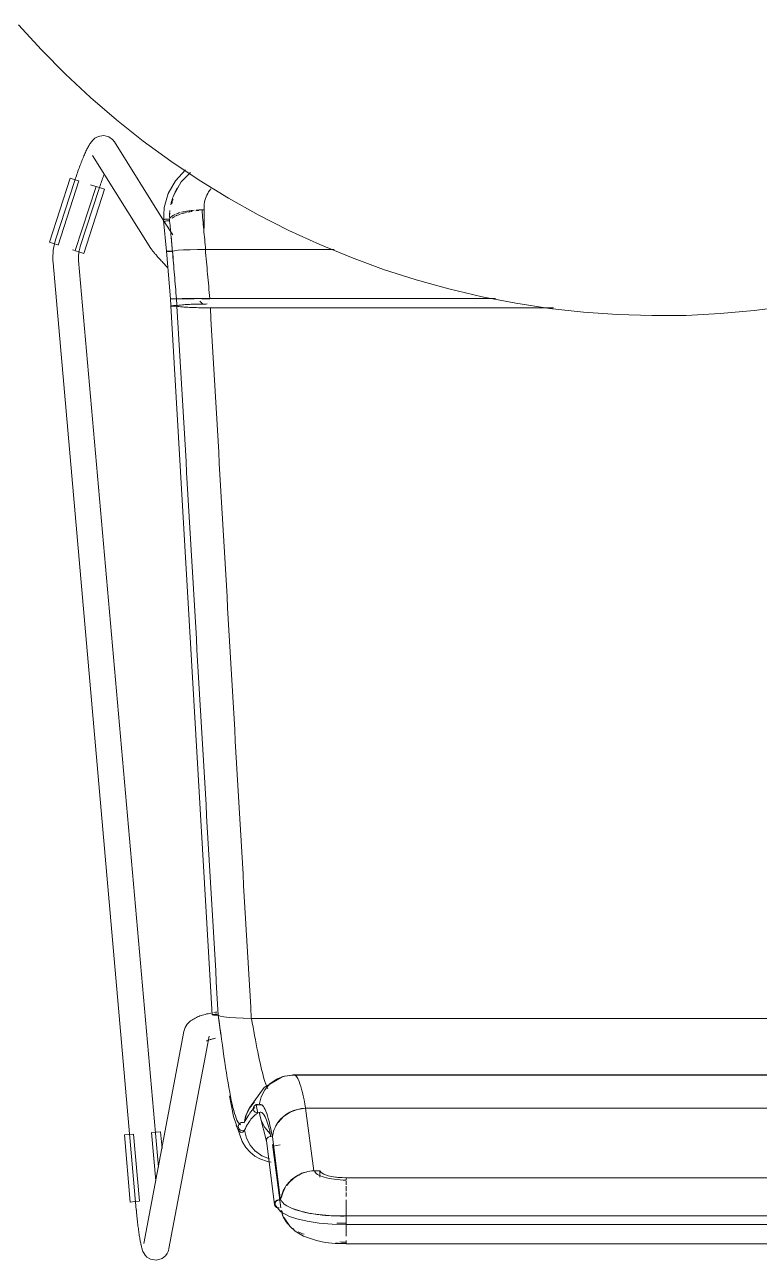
# Model space of a CAD drawing. Header units: millimetres. Extents: x 155927 to 317870, y -36033 to 97293.
# Drawn here: x 224512 to 224856, y 30265 to 30844 of the extents above; entities that cross this region are included whole.
import ezdxf

# ---------------------------------------------------------------- set-up
doc = ezdxf.new("R2010")
doc.units = ezdxf.units.MM
doc.header["$MEASUREMENT"] = 0
doc.layers.add('I-FURN', color=8, linetype='CONTINUOUS', lineweight=9)

msp = doc.modelspace()

# ---------------------------------------------------------------- linework, layer by layer
at = {"layer": 'I-FURN'}
for p, q in [((224508.93, 30843.84), (224519.72, 30832.02)), ((224519.72, 30832.02), (224530.97, 30820.65)), ((224530.97, 30820.65), (224542.67, 30809.74)), ((224542.67, 30809.74), (224554.79, 30799.3)), ((224554.79, 30799.3), (224567.32, 30789.35)), ((224543.54, 30789.65), (224543.17, 30789.23)), ((224544.01, 30790.12), (224543.54, 30789.65)), ((224544.64, 30790.64), (224544.01, 30790.12)), ((224545.55, 30791.2), (224544.64, 30790.64)), ((224546.93, 30791.72), (224545.55, 30791.2)), ((224548.9, 30791.9), (224546.93, 30791.72)), ((224551.13, 30791.31), (224548.9, 30791.9)), ((224552.86, 30790.09), (224551.13, 30791.31)), ((224552.86, 30790.09), (224553.76, 30788.96)), ((224567.32, 30789.35), (224580.24, 30779.92)), ((224540.23, 30784.05), (224540, 30783.52)), ((224540.47, 30784.56), (224540.23, 30784.05)), ((224540.7, 30785.05), (224540.47, 30784.56)), ((224540.93, 30785.52), (224540.7, 30785.05)), ((224541.16, 30785.98), (224540.93, 30785.52)), ((224541.39, 30786.42), (224541.16, 30785.98)), ((224541.62, 30786.84), (224541.39, 30786.42)), ((224541.85, 30787.25), (224541.62, 30786.84)), ((224542.09, 30787.65), (224541.85, 30787.25)), ((224542.33, 30788.05), (224542.09, 30787.65)), ((224542.59, 30788.43), (224542.33, 30788.05)), ((224542.86, 30788.82), (224542.59, 30788.43)), ((224543.17, 30789.23), (224542.86, 30788.82)), ((224576.79, 30752.2), (224553.76, 30788.96)), ((224537.76, 30778.04), (224537.51, 30777.37)), ((224538.02, 30778.71), (224537.76, 30778.04)), ((224538.27, 30779.36), (224538.02, 30778.71)), ((224538.52, 30780), (224538.27, 30779.36)), ((224538.77, 30780.63), (224538.52, 30780)), ((224539.02, 30781.24), (224538.77, 30780.63)), ((224539.27, 30781.83), (224539.02, 30781.24)), ((224539.51, 30782.41), (224539.27, 30781.83)), ((224539.76, 30782.98), (224539.51, 30782.41)), ((224540, 30783.52), (224539.76, 30782.98)), ((224543.59, 30782.59), (224570.89, 30739.01)), ((224580.24, 30779.92), (224593.53, 30771)), ((224523.39, 30741.99), (224533.08, 30772)), ((224533.08, 30772), (224535.03, 30771.37)), ((224535.74, 30772.37), (224535.49, 30771.64)), ((224535.99, 30773.11), (224535.74, 30772.37)), ((224536.24, 30773.83), (224535.99, 30773.11)), ((224536.49, 30774.56), (224536.24, 30773.83)), ((224536.74, 30775.27), (224536.49, 30774.56)), ((224537, 30775.98), (224536.74, 30775.27)), ((224537.25, 30776.68), (224537, 30775.98)), ((224537.51, 30777.37), (224537.25, 30776.68)), ((224548.48, 30772.45), (224548.25, 30771.8)), ((224548.72, 30773.09), (224548.48, 30772.45)), ((224548.95, 30773.71), (224548.72, 30773.09)), ((224582.39, 30770.78), (224587.14, 30775.93)), ((224585.08, 30770.2), (224589.34, 30774.67)), ((224535.1, 30770.44), (224526.39, 30743.63)), ((224527.43, 30740.68), (224537.12, 30770.69)), ((224535.03, 30771.37), (224537, 30770.73)), ((224535.25, 30770.9), (224535.1, 30770.44)), ((224535.49, 30771.64), (224535.25, 30770.9)), ((224545.19, 30768.09), (224535.5, 30738.08)), ((224537.8, 30739.92), (224546.51, 30766.73)), ((224539.54, 30736.77), (224549.23, 30766.78)), ((224545.09, 30768.12), (224542.61, 30768.92)), ((224545.31, 30768.05), (224547.28, 30767.41)), ((224546.62, 30767.06), (224546.51, 30766.73)), ((224546.85, 30767.75), (224546.62, 30767.06)), ((224547.08, 30768.44), (224546.85, 30767.75)), ((224547.31, 30769.13), (224547.08, 30768.44)), ((224547.28, 30767.41), (224549.23, 30766.78)), ((224547.54, 30769.81), (224547.31, 30769.13)), ((224547.78, 30770.48), (224547.54, 30769.81)), ((224548.01, 30771.15), (224547.78, 30770.48)), ((224548.25, 30771.8), (224548.01, 30771.15)), ((224579, 30764.77), (224582.39, 30770.78)), ((224581.71, 30764.37), (224585.08, 30770.2)), ((224593.53, 30771), (224607.16, 30762.63)), ((224577.13, 30758.25), (224579, 30764.77)), ((224607.16, 30762.63), (224621.12, 30754.81)), ((224576.84, 30751.34), (224577.13, 30758.25)), ((224594.79, 30757.12), (224595.84, 30757.12)), ((224595.79, 30758.37), (224595.79, 30748.61)), ((224621.12, 30754.81), (224635.38, 30747.55)), ((224576.72, 30752.23), (224578.14, 30737.74)), ((224581.06, 30745.38), (224577, 30751.86)), ((224526.39, 30743.63), (224526.06, 30742.54)), ((224635.38, 30747.55), (224649.91, 30740.87)), ((224525.34, 30741.36), (224523.39, 30741.99)), ((224525.18, 30738.06), (224525.07, 30736.92)), ((224525.33, 30739.19), (224525.18, 30738.06)), ((224525.53, 30740.31), (224525.33, 30739.19)), ((224527.31, 30740.72), (224525.34, 30741.36)), ((224525.77, 30741.43), (224525.53, 30740.31)), ((224526.06, 30742.54), (224525.77, 30741.43)), ((224535.4, 30738.11), (224534.24, 30738.49)), ((224537.59, 30737.4), (224535.62, 30738.04)), ((224537.09, 30736.66), (224537.18, 30737.32)), ((224537.18, 30737.32), (224537.3, 30737.97)), ((224537.3, 30737.97), (224537.43, 30738.62)), ((224537.43, 30738.62), (224537.6, 30739.26)), ((224539.54, 30736.77), (224537.59, 30737.4)), ((224537.6, 30739.26), (224537.79, 30739.89)), ((224537.79, 30739.89), (224537.8, 30739.92)), ((224570.89, 30739.01), (224571.11, 30738.68)), ((224571.11, 30738.68), (224571.29, 30738.43)), ((224571.29, 30738.43), (224571.47, 30738.2)), ((224571.47, 30738.2), (224571.64, 30737.98)), ((224571.64, 30737.98), (224571.82, 30737.75)), ((224571.82, 30737.75), (224572.01, 30737.52)), ((224572.01, 30737.52), (224572.21, 30737.28)), ((224572.21, 30737.28), (224572.43, 30737.03)), ((224578.21, 30737.77), (224578.14, 30737.74)), ((224578.14, 30737.74), (224578.21, 30737.72)), ((224578.15, 30737.74), (224578.22, 30737.77)), ((224578.15, 30737.74), (224579.97, 30715.54)), ((224578.21, 30737.72), (224578.15, 30737.74)), ((224578.4, 30737.79), (224578.21, 30737.77)), ((224578.21, 30737.72), (224578.39, 30737.69)), ((224578.4, 30737.69), (224578.21, 30737.72)), ((224578.39, 30737.69), (224578.69, 30737.67)), ((224578.7, 30737.81), (224578.4, 30737.79)), ((224578.69, 30737.67), (224578.4, 30737.69)), ((224578.41, 30737.79), (224578.7, 30737.81)), ((224578.69, 30737.67), (224579.07, 30737.65)), ((224579.07, 30737.65), (224578.69, 30737.67)), ((224579.08, 30737.83), (224578.7, 30737.81)), ((224578.7, 30737.81), (224579.09, 30737.83)), ((224579.07, 30737.65), (224579.52, 30737.64)), ((224579.52, 30737.64), (224579.07, 30737.65)), ((224579.53, 30737.84), (224579.08, 30737.83)), ((224579.09, 30737.83), (224579.54, 30737.84)), ((224579.52, 30737.64), (224580.01, 30737.64)), ((224580.01, 30737.64), (224579.52, 30737.64)), ((224580.02, 30737.85), (224579.53, 30737.84)), ((224579.54, 30737.84), (224580.03, 30737.85)), ((224580.52, 30737.84), (224580.02, 30737.85)), ((224580.03, 30737.85), (224580.53, 30737.84)), ((224580.51, 30737.64), (224580.98, 30737.65)), ((224580.98, 30737.65), (224580.51, 30737.64)), ((224580.99, 30737.83), (224580.52, 30737.84)), ((224580.53, 30737.84), (224581, 30737.83)), ((224581.88, 30738.03), (224580.99, 30737.83)), ((224581, 30737.83), (224581.88, 30738.03)), ((224581.88, 30738.03), (224583.6, 30738.21)), ((224583.62, 30738.21), (224581.88, 30738.03)), ((224583.62, 30738.21), (224586.06, 30738.36)), ((224586.1, 30738.36), (224583.62, 30738.21)), ((224586.1, 30738.36), (224589.13, 30738.47)), ((224589.2, 30738.47), (224586.1, 30738.36)), ((224589.19, 30738.47), (224592.64, 30738.54)), ((224592.63, 30738.55), (224589.2, 30738.47)), ((224596.49, 30738.57), (224592.73, 30738.55)), ((224592.73, 30738.55), (224596.37, 30738.57)), ((224656.61, 30738.57), (224596.49, 30738.57)), ((224596.49, 30738.57), (224656.61, 30738.57)), ((224649.91, 30740.87), (224664.71, 30734.78)), ((224525.01, 30735.78), (224524.99, 30734.64)), ((224524.99, 30734.64), (224525.02, 30733.5)), ((224525.07, 30736.92), (224525.01, 30735.78)), ((224525.02, 30733.5), (224525.09, 30732.36)), ((224525.09, 30732.36), (224525.1, 30732.31)), ((224525.1, 30732.31), (224564.05, 30288.99)), ((224536.99, 30734.68), (224537, 30735.34)), ((224537.01, 30734.02), (224536.99, 30734.68)), ((224537, 30735.34), (224537.03, 30736)), ((224537.05, 30733.36), (224537.01, 30734.02)), ((224537.03, 30736), (224537.09, 30736.66)), ((224574.35, 30308.86), (224537.06, 30733.36)), ((224572.43, 30737.03), (224572.65, 30736.76)), ((224572.65, 30736.76), (224572.9, 30736.48)), ((224572.9, 30736.48), (224573.16, 30736.19)), ((224573.16, 30736.19), (224573.43, 30735.88)), ((224573.43, 30735.88), (224573.72, 30735.56)), ((224573.72, 30735.56), (224574.02, 30735.22)), ((224574.02, 30735.22), (224574.33, 30734.87)), ((224574.33, 30734.87), (224574.66, 30734.51)), ((224574.66, 30734.51), (224575, 30734.13)), ((224575, 30734.13), (224575.36, 30733.74)), ((224575.36, 30733.74), (224575.73, 30733.34)), ((224575.73, 30733.34), (224576.11, 30732.92)), ((224576.11, 30732.92), (224576.5, 30732.5)), ((224576.5, 30732.5), (224576.9, 30732.06)), ((224576.9, 30732.06), (224577.32, 30731.62)), ((224577.32, 30731.62), (224577.74, 30731.16)), ((224664.71, 30734.78), (224679.73, 30729.28)), ((224577.74, 30731.16), (224578.17, 30730.7)), ((224578.17, 30730.7), (224578.61, 30730.23)), ((224679.73, 30729.28), (224694.96, 30724.39)), ((224694.96, 30724.39), (224710.38, 30720.11)), ((224710.38, 30720.11), (224725.96, 30716.45)), ((224580.24, 30712.18), (224579.97, 30715.54)), ((224580.04, 30715.54), (224579.97, 30715.54)), ((224579.97, 30715.54), (224580.04, 30715.54)), ((224580.04, 30715.54), (224579.97, 30715.54)), ((224579.97, 30715.54), (224580.04, 30715.54)), ((224580.52, 30715.55), (224580.22, 30715.55)), ((224580.23, 30715.55), (224580.52, 30715.55)), ((224580.52, 30715.55), (224580.9, 30715.55)), ((224580.9, 30715.55), (224580.52, 30715.55)), ((224580.52, 30715.54), (224580.9, 30715.53)), ((224580.91, 30715.53), (224580.53, 30715.54)), ((224580.9, 30715.55), (224581.35, 30715.55)), ((224581.35, 30715.55), (224580.9, 30715.55)), ((224580.9, 30715.53), (224581.36, 30715.53)), ((224581.36, 30715.53), (224580.91, 30715.53)), ((224581.35, 30715.55), (224581.84, 30715.55)), ((224581.84, 30715.55), (224581.35, 30715.55)), ((224581.85, 30715.53), (224581.36, 30715.53)), ((224581.36, 30715.53), (224581.85, 30715.53)), ((224581.84, 30715.55), (224582.34, 30715.55)), ((224582.34, 30715.55), (224581.84, 30715.55)), ((224582.35, 30715.53), (224581.85, 30715.53)), ((224581.85, 30715.53), (224582.35, 30715.53)), ((224582.34, 30715.55), (224582.81, 30715.55)), ((224582.81, 30715.55), (224582.34, 30715.55)), ((224582.82, 30715.53), (224582.35, 30715.53)), ((224582.35, 30715.53), (224582.82, 30715.53)), ((224582.81, 30715.55), (224583.7, 30715.56)), ((224583.69, 30715.56), (224582.81, 30715.55)), ((224585.44, 30715.58), (224583.69, 30715.56)), ((224583.7, 30715.56), (224585.44, 30715.58)), ((224583.71, 30715.52), (224585.46, 30715.51)), ((224585.47, 30715.51), (224583.72, 30715.52)), ((224587.95, 30715.59), (224585.44, 30715.58)), ((224585.45, 30715.58), (224587.95, 30715.59)), ((224585.46, 30715.51), (224587.96, 30715.49)), ((224587.97, 30715.49), (224585.47, 30715.51)), ((224587.95, 30715.59), (224591.08, 30715.6)), ((224591.08, 30715.6), (224587.95, 30715.59)), ((224587.96, 30715.49), (224591.09, 30715.49)), ((224591.09, 30715.49), (224587.97, 30715.49)), ((224591.08, 30715.6), (224594.65, 30715.6)), ((224594.65, 30715.6), (224591.08, 30715.6)), ((224593.74, 30714.46), (224595.21, 30712.93)), ((224598.42, 30715.48), (224594.64, 30715.48)), ((224594.64, 30715.48), (224598.42, 30715.48)), ((224594.65, 30715.6), (224598.44, 30715.61)), ((224598.44, 30715.61), (224594.65, 30715.6)), ((224598.44, 30715.61), (224732.18, 30715.61)), ((224732.18, 30715.61), (224598.44, 30715.61)), ((224725.96, 30716.45), (224741.66, 30713.41)), ((224580.31, 30712.21), (224580.25, 30712.18)), ((224580.25, 30712.18), (224599.53, 30380.27)), ((224580.25, 30712.18), (224580.31, 30712.16)), ((224580.5, 30712.24), (224580.31, 30712.21)), ((224580.31, 30712.16), (224580.5, 30712.13)), ((224580.8, 30712.26), (224580.5, 30712.24)), ((224580.5, 30712.13), (224580.79, 30712.11)), ((224580.79, 30712.11), (224581.17, 30712.09)), ((224581.18, 30712.28), (224580.8, 30712.26)), ((224581.17, 30712.09), (224581.62, 30712.08)), ((224581.63, 30712.29), (224581.18, 30712.28)), ((224581.62, 30712.08), (224582.11, 30712.07)), ((224582.12, 30712.29), (224581.63, 30712.29)), ((224582.11, 30712.07), (224582.61, 30712.07)), ((224582.62, 30712.29), (224582.12, 30712.29)), ((224582.61, 30712.07), (224583.08, 30712.08)), ((224583.09, 30712.28), (224582.62, 30712.29)), ((224583.08, 30712.08), (224583.97, 30711.87)), ((224583.99, 30712.49), (224583.09, 30712.28)), ((224583.97, 30711.87), (224585.72, 30711.68)), ((224585.74, 30712.68), (224583.99, 30712.49)), ((224585.72, 30711.68), (224588.22, 30711.52)), ((224588.24, 30712.85), (224585.74, 30712.68)), ((224588.22, 30711.52), (224591.35, 30711.39)), ((224591.36, 30712.97), (224588.24, 30712.85)), ((224591.35, 30711.39), (224594.92, 30711.32)), ((224594.91, 30713.05), (224591.36, 30712.97)), ((224597.16, 30713.07), (224594.91, 30713.05)), ((224594.92, 30711.32), (224598.7, 30711.29)), ((224598.7, 30711.29), (224759.27, 30711.29)), ((224759.27, 30711.29), (224598.7, 30711.29)), ((224741.66, 30713.41), (224757.48, 30711.01)), ((224757.48, 30711.01), (224773.38, 30709.24)), ((224773.38, 30709.24), (224789.34, 30708.11)), ((224821.33, 30707.76), (224837.31, 30708.55)), ((224837.31, 30708.55), (224853.25, 30709.98)), ((224853.25, 30709.98), (224869.11, 30712.04)), ((224789.34, 30708.11), (224805.33, 30707.62)), ((224805.33, 30707.62), (224821.33, 30707.76)), ((224591.06, 30378.44), (224591.59, 30378.73)), ((224591.59, 30378.73), (224592.14, 30379)), ((224592.14, 30379), (224592.7, 30379.25)), ((224592.7, 30379.25), (224593.27, 30379.49)), ((224593.27, 30379.49), (224593.85, 30379.71)), ((224593.85, 30379.71), (224594.45, 30379.91)), ((224594.45, 30379.91), (224595.05, 30380.11)), ((224595.05, 30380.11), (224595.67, 30380.29)), ((224595.67, 30380.29), (224596.3, 30380.46)), ((224596.3, 30380.46), (224596.94, 30380.63)), ((224596.94, 30380.63), (224597.6, 30380.78)), ((224597.6, 30380.78), (224598.26, 30380.92)), ((224598.26, 30380.92), (224598.95, 30381.06)), ((224598.95, 30381.06), (224599.64, 30381.18)), ((224599.53, 30380.27), (224599.59, 30380.33)), ((224599.6, 30380.22), (224599.53, 30380.27)), ((224599.6, 30380.33), (224599.54, 30380.27)), ((224599.54, 30380.27), (224599.61, 30380.22)), ((224599.59, 30380.33), (224599.78, 30380.38)), ((224599.78, 30380.38), (224599.6, 30380.33)), ((224599.8, 30380.17), (224599.6, 30380.22)), ((224599.61, 30380.22), (224599.8, 30380.17)), ((224600.07, 30380.42), (224599.78, 30380.38)), ((224599.78, 30380.38), (224600.07, 30380.42)), ((224599.8, 30380.17), (224600.1, 30380.13)), ((224600.1, 30380.13), (224599.8, 30380.17)), ((224600.45, 30380.46), (224600.07, 30380.42)), ((224600.07, 30380.42), (224600.45, 30380.46)), ((224600.1, 30380.13), (224600.49, 30380.09)), ((224600.48, 30380.09), (224600.1, 30380.13)), ((224600.34, 30381.3), (224601.06, 30381.41)), ((224600.9, 30380.48), (224600.45, 30380.46)), ((224600.45, 30380.46), (224600.9, 30380.48)), ((224600.94, 30380.07), (224600.48, 30380.09)), ((224600.49, 30380.09), (224600.94, 30380.07)), ((224601.39, 30380.49), (224600.9, 30380.48)), ((224600.9, 30380.48), (224601.39, 30380.49)), ((224600.94, 30380.07), (224601.43, 30380.06)), ((224601.43, 30380.06), (224600.94, 30380.07)), ((224601.06, 30381.41), (224601.78, 30381.51)), ((224601.89, 30380.48), (224601.39, 30380.49)), ((224601.39, 30380.49), (224601.89, 30380.48)), ((224601.43, 30380.06), (224601.93, 30380.07)), ((224601.93, 30380.07), (224601.43, 30380.06)), ((224601.93, 30380.07), (224602.4, 30380.08)), ((224602.4, 30380.08), (224601.93, 30380.07)), ((224603.3, 30379.69), (224602.4, 30380.08)), ((224602.4, 30380.08), (224603.3, 30379.68)), ((224605.04, 30379.32), (224603.3, 30379.69)), ((224603.3, 30379.68), (224605.05, 30379.32)), ((224607.51, 30379.01), (224605.05, 30379.32)), ((224605.05, 30379.32), (224607.55, 30379.01)), ((224610.6, 30378.77), (224607.54, 30379.01)), ((224607.55, 30379.01), (224610.65, 30378.77)), ((224614.12, 30378.62), (224610.65, 30378.77)), ((224610.65, 30378.77), (224614.18, 30378.61)), ((224617.87, 30378.56), (224614.18, 30378.61)), ((224614.18, 30378.61), (224617.95, 30378.56)), ((224586.34, 30372.43), (224586.6, 30373.41)), ((224586.6, 30373.41), (224586.96, 30374.31)), ((224586.96, 30374.31), (224587.4, 30375.1)), ((224587.4, 30375.1), (224587.89, 30375.79)), ((224587.89, 30375.79), (224588.39, 30376.38)), ((224588.39, 30376.38), (224588.92, 30376.9)), ((224588.92, 30376.9), (224589.45, 30377.36)), ((224589.45, 30377.36), (224589.98, 30377.76)), ((224589.98, 30377.76), (224590.52, 30378.12)), ((224590.52, 30378.12), (224591.06, 30378.44)), ((224617.95, 30378.56), (225001.35, 30378.56)), ((225001.35, 30378.56), (224617.95, 30378.56)), ((224586.34, 30372.43), (224567.53, 30273.14)), ((224579.32, 30270.9), (224598.13, 30370.19)), ((224596.91, 30367.96), (224596.94, 30367.98)), ((224596.94, 30367.98), (224597.01, 30368.02)), ((224597.01, 30368.02), (224597.1, 30368.07)), ((224597.1, 30368.07), (224597.25, 30368.14)), ((224597.25, 30368.14), (224597.44, 30368.23)), ((224597.44, 30368.23), (224597.68, 30368.33)), ((224597.68, 30368.33), (224597.95, 30368.43)), ((224597.95, 30368.43), (224598.25, 30368.53)), ((224598.25, 30368.53), (224598.58, 30368.64)), ((224598.58, 30368.64), (224598.95, 30368.75)), ((224598.95, 30368.75), (224599.34, 30368.86)), ((224599.34, 30368.86), (224599.77, 30368.96)), ((224599.77, 30368.96), (224600.21, 30369.07)), ((224600.21, 30369.07), (224600.68, 30369.17)), ((224600.68, 30369.17), (224601.17, 30369.26)), ((224632.61, 30351.34), (224623.96, 30346.23)), ((224629.9, 30350.22), (224626.76, 30348.05)), ((224626.77, 30348.04), (224629.9, 30350.21)), ((224632.76, 30351.41), (224629.58, 30350.04)), ((224629.9, 30350.21), (224633.47, 30351.58)), ((224633.47, 30351.58), (224629.9, 30350.22)), ((224637.8, 30352.21), (224632.76, 30351.41)), ((224633.47, 30351.58), (224637.26, 30352.05)), ((224637.26, 30352.05), (224633.47, 30351.58)), ((224637.26, 30352.05), (224982.04, 30352.05)), ((224982.04, 30352.05), (224637.26, 30352.05)), ((224676.71, 30352.21), (224637.8, 30352.21)), ((224981.51, 30352.21), (224676.71, 30352.21)), ((224623.96, 30346.23), (224616.97, 30336.69)), ((224624.25, 30345.17), (224622.5, 30341.78)), ((224622.51, 30341.78), (224624.26, 30345.17)), ((224626.76, 30348.05), (224624.25, 30345.17)), ((224624.26, 30345.17), (224626.77, 30348.04)), ((224607.64, 30342.36), (224609.55, 30332.7)), ((224619.42, 30339.45), (224617.02, 30336.61)), ((224617.03, 30336.61), (224619.43, 30339.45)), ((224619.7, 30337.98), (224620.15, 30338.18)), ((224620.15, 30338.18), (224619.7, 30337.98)), ((224620.09, 30338.16), (224620.93, 30334.27)), ((224620.15, 30338.18), (224620.64, 30338.26)), ((224620.64, 30338.26), (224620.15, 30338.18)), ((224620.64, 30338.26), (224621.14, 30338.22)), ((224621.14, 30338.23), (224620.64, 30338.26)), ((224621.61, 30338.06), (224621.14, 30338.23)), ((224621.14, 30338.22), (224621.61, 30338.06)), ((224622.5, 30341.78), (224621.61, 30338.06)), ((224609.55, 30332.7), (224613.53, 30320.98)), ((224614.6, 30329.67), (224615.39, 30333.29)), ((224615.38, 30333.29), (224614.6, 30329.67)), ((224617.02, 30336.61), (224615.38, 30333.29)), ((224615.39, 30333.29), (224617.03, 30336.61)), ((224616.97, 30336.69), (224616.08, 30334.94)), ((224618.83, 30336.8), (224618.76, 30336.31)), ((224618.76, 30336.31), (224618.83, 30335.82)), ((224618.77, 30336.31), (224618.84, 30336.8)), ((224618.84, 30335.82), (224618.77, 30336.31)), ((224619.02, 30337.26), (224618.83, 30336.8)), ((224618.83, 30335.82), (224619.02, 30335.36)), ((224618.84, 30336.8), (224619.02, 30337.26)), ((224619.02, 30335.36), (224618.84, 30335.82)), ((224619.02, 30337.26), (224619.32, 30337.66)), ((224619.31, 30337.66), (224619.02, 30337.26)), ((224619.32, 30334.96), (224619.02, 30335.36)), ((224619.02, 30335.36), (224619.31, 30334.95)), ((224619.7, 30337.98), (224619.31, 30337.66)), ((224619.31, 30334.95), (224619.7, 30334.64)), ((224619.32, 30337.66), (224619.7, 30337.98)), ((224619.7, 30334.64), (224619.32, 30334.96)), ((224620.15, 30334.44), (224619.7, 30334.64)), ((224619.7, 30334.64), (224620.15, 30334.44)), ((224622.67, 30338.08), (224619.79, 30338.03)), ((224620.64, 30334.36), (224620.15, 30334.44)), ((224620.15, 30334.44), (224620.64, 30334.36)), ((224621.14, 30334.4), (224620.64, 30334.36)), ((224620.64, 30334.36), (224621.14, 30334.39)), ((224621.61, 30334.56), (224621.14, 30334.4)), ((224621.14, 30334.39), (224621.61, 30334.56)), ((224621.61, 30334.56), (224622.5, 30330.84)), ((224621.96, 30332.71), (224621.64, 30334.57)), ((224624.93, 30321.09), (224621.96, 30332.71)), ((224632.87, 30332.58), (224630.38, 30329.84)), ((224635.98, 30334.66), (224632.87, 30332.58)), ((224639.52, 30335.98), (224635.98, 30334.66)), ((224643.29, 30336.46), (224639.52, 30335.98)), ((224647.15, 30307.18), (224643.29, 30336.46)), ((224643.29, 30336.46), (224976.01, 30336.46)), ((224976.01, 30336.46), (224643.29, 30336.46)), ((224611.83, 30328.38), (224611.77, 30327.89)), ((224611.77, 30327.89), (224611.85, 30327.41)), ((224611.78, 30327.89), (224611.84, 30328.38)), ((224611.85, 30327.41), (224611.78, 30327.89)), ((224612.01, 30328.84), (224611.83, 30328.38)), ((224611.84, 30328.38), (224612.02, 30328.84)), ((224612.04, 30326.95), (224611.85, 30327.41)), ((224611.85, 30327.41), (224612.04, 30326.95)), ((224612.3, 30329.24), (224612.01, 30328.84)), ((224612.02, 30328.84), (224612.31, 30329.24)), ((224612.34, 30326.56), (224612.04, 30326.95)), ((224612.04, 30326.95), (224612.34, 30326.56)), ((224612.68, 30329.56), (224612.3, 30329.24)), ((224612.31, 30329.24), (224612.68, 30329.55)), ((224612.73, 30326.25), (224612.34, 30326.56)), ((224612.34, 30326.56), (224612.73, 30326.25)), ((224612.68, 30329.55), (224613.13, 30329.76)), ((224613.13, 30329.76), (224612.68, 30329.56)), ((224613.13, 30329.76), (224613.62, 30329.85)), ((224613.62, 30329.85), (224613.13, 30329.76)), ((224613.62, 30329.85), (224614.12, 30329.82)), ((224614.12, 30329.83), (224613.62, 30329.85)), ((224614.6, 30329.67), (224614.12, 30329.83)), ((224614.12, 30329.82), (224614.6, 30329.67)), ((224622.5, 30330.84), (224624.25, 30327.45)), ((224624.25, 30327.45), (224626.76, 30324.57)), ((224558.47, 30324), (224560.52, 30324.18)), ((224561.23, 30292.59), (224558.47, 30324)), ((224560.52, 30324.18), (224562.58, 30324.36)), ((224565.47, 30292.96), (224562.71, 30324.37)), ((224571.15, 30325.12), (224573.14, 30302.51)), ((224571.28, 30325.13), (224573.34, 30325.31)), ((224573.34, 30325.31), (224575.39, 30325.49)), ((224576.08, 30317.59), (224575.39, 30325.49)), ((224613.19, 30326.06), (224612.73, 30326.25)), ((224612.73, 30326.25), (224613.19, 30326.05)), ((224613.68, 30325.98), (224613.19, 30326.06)), ((224613.19, 30326.05), (224613.68, 30325.98)), ((224613.53, 30320.98), (224615.35, 30318.16)), ((224614.18, 30326.02), (224613.68, 30325.98)), ((224613.68, 30325.98), (224614.18, 30326.02)), ((224614.65, 30326.19), (224614.18, 30326.02)), ((224614.18, 30326.02), (224614.65, 30326.19)), ((224614.65, 30326.19), (224615.55, 30322.56)), ((224615.55, 30322.56), (224617.29, 30319.24)), ((224624.97, 30321.87), (224624.9, 30321.41)), ((224624.9, 30321.41), (224624.97, 30320.94)), ((224624.92, 30321.17), (224628.77, 30291.4)), ((224625.16, 30322.32), (224624.97, 30321.87)), ((224624.97, 30320.94), (224625.16, 30320.5)), ((224625.45, 30322.7), (224625.16, 30322.32)), ((224625.84, 30323), (224625.45, 30322.7)), ((224626.29, 30323.19), (224625.84, 30323)), ((224626.78, 30323.27), (224626.29, 30323.19)), ((224627.28, 30323.23), (224626.78, 30323.27)), ((224631.59, 30293.38), (224627.75, 30323.08)), ((224615.35, 30318.16), (224617.34, 30315.91)), ((224617.29, 30319.24), (224619.73, 30316.45)), ((224617.34, 30315.91), (224619.51, 30314.13)), ((224619.77, 30316.41), (224622.86, 30314.24)), ((224627.77, 30319.53), (224631.61, 30289.84)), ((224627.89, 30318.75), (224631.38, 30319.44)), ((224619.51, 30314.13), (224621.78, 30312.79)), ((224621.78, 30312.79), (224625.38, 30311.5)), ((224622.86, 30314.24), (224626.37, 30312.84)), ((224625.38, 30311.5), (224627.16, 30311.27)), ((224649.87, 30307.25), (224647.15, 30307.18)), ((224649.87, 30307.25), (224649.87, 30304.24)), ((224650.51, 30306.39), (224649.87, 30307.25)), ((224651.86, 30305.6), (224650.51, 30306.39)), ((224653.84, 30304.93), (224651.86, 30305.6)), ((224656.34, 30304.42), (224653.84, 30304.93)), ((224659.19, 30304.1), (224656.34, 30304.42)), ((224662.22, 30303.99), (224659.19, 30304.1)), ((224957.08, 30303.99), (224662.22, 30303.99)), ((224662.23, 30303.93), (224957.08, 30303.93)), ((224662.23, 30300.66), (224662.23, 30302.4)), ((224662.23, 30297.61), (224662.23, 30300.08)), ((224563.28, 30292.77), (224561.23, 30292.59)), ((224565.34, 30292.95), (224563.28, 30292.77)), ((224631.46, 30291.03), (224630.84, 30295.8)), ((224662.23, 30295.25), (224662.23, 30297.09)), ((224662.23, 30290.07), (224662.23, 30293.62)), ((224564.06, 30288.83), (224564.05, 30288.99)), ((224564.13, 30288.08), (224564.06, 30288.83)), ((224564.2, 30287.32), (224564.13, 30288.08)), ((224564.27, 30286.58), (224564.2, 30287.32)), ((224564.35, 30285.83), (224564.27, 30286.58)), ((224631.68, 30288), (224629.13, 30290.9)), ((224635.8, 30285.81), (224631.68, 30288)), ((224637.56, 30289.35), (224640.99, 30288.26)), ((224640.99, 30288.26), (224645.42, 30287.29)), ((224645.42, 30287.29), (224649.44, 30286.7)), ((224649.44, 30286.7), (224656, 30286.17)), ((224656, 30286.17), (224662.22, 30286.09)), ((224662.22, 30290.06), (224662.22, 30286.06)), ((224662.22, 30286.08), (224662.22, 30285.98)), ((224662.23, 30286.06), (224662.23, 30289.87)), ((224957.08, 30286.09), (224662.23, 30286.09)), ((224662.23, 30282.13), (224662.23, 30286.08)), ((224564.42, 30285.09), (224564.35, 30285.83)), ((224564.5, 30284.36), (224564.42, 30285.09)), ((224564.58, 30283.63), (224564.5, 30284.36)), ((224564.66, 30282.92), (224564.58, 30283.63)), ((224564.75, 30282.21), (224564.66, 30282.92)), ((224564.83, 30281.51), (224564.75, 30282.21)), ((224564.92, 30280.82), (224564.83, 30281.51)), ((224565, 30280.14), (224564.92, 30280.82)), ((224633.25, 30285.21), (224633.16, 30285.4)), ((224635.93, 30281.31), (224633.25, 30285.21)), ((224639.25, 30284.65), (224635.8, 30285.81)), ((224638.41, 30279.02), (224635.93, 30281.31)), ((224643.94, 30283.55), (224639.25, 30284.65)), ((224649.56, 30282.71), (224643.94, 30283.55)), ((224655.68, 30282.22), (224649.56, 30282.71)), ((224662.22, 30282.13), (224655.68, 30282.22)), ((224662.22, 30285.98), (224662.22, 30285.75)), ((224662.22, 30285.75), (224662.22, 30285.42)), ((224662.22, 30285.42), (224662.22, 30285)), ((224662.22, 30285), (224662.22, 30284.53)), ((224662.22, 30284.53), (224662.22, 30284.03)), ((224662.22, 30284.03), (224662.22, 30283.54)), ((224662.22, 30283.54), (224662.22, 30283.09)), ((224662.22, 30283.09), (224662.22, 30282.7)), ((224662.22, 30282.7), (224662.22, 30282.39)), ((224662.22, 30282.39), (224662.22, 30282.2)), ((224662.22, 30282.37), (224662.22, 30279.34)), ((224662.22, 30282.2), (224662.22, 30282.13)), ((224662.23, 30279.36), (224662.23, 30282.37)), ((224662.23, 30282.13), (224957.08, 30282.13)), ((224565.09, 30279.48), (224565, 30280.14)), ((224565.18, 30278.83), (224565.09, 30279.48)), ((224565.27, 30278.2), (224565.18, 30278.83)), ((224565.36, 30277.58), (224565.27, 30278.2)), ((224565.45, 30276.98), (224565.36, 30277.58)), ((224565.54, 30276.39), (224565.45, 30276.98)), ((224565.63, 30275.82), (224565.54, 30276.39)), ((224565.73, 30275.27), (224565.63, 30275.82)), ((224565.82, 30274.74), (224565.73, 30275.27)), ((224565.92, 30274.22), (224565.82, 30274.74)), ((224642.29, 30276.62), (224638.41, 30279.02)), ((224648.34, 30274.5), (224642.29, 30276.62)), ((224652.37, 30273.71), (224648.34, 30274.5)), ((224662.23, 30276.61), (224662.23, 30279.19)), ((224662.23, 30273.11), (224662.23, 30274.58)), ((224566.01, 30273.73), (224565.92, 30274.22)), ((224566.11, 30273.25), (224566.01, 30273.73)), ((224566.2, 30272.79), (224566.11, 30273.25)), ((224566.3, 30272.35), (224566.2, 30272.79)), ((224566.4, 30271.92), (224566.3, 30272.35)), ((224566.5, 30271.51), (224566.4, 30271.92)), ((224566.61, 30271.1), (224566.5, 30271.51)), ((224566.73, 30270.71), (224566.61, 30271.1)), ((224566.85, 30270.31), (224566.73, 30270.71)), ((224566.99, 30269.91), (224566.85, 30270.31)), ((224567.16, 30269.48), (224566.99, 30269.91)), ((224567.38, 30269), (224567.16, 30269.48)), ((224567.68, 30268.44), (224567.38, 30269)), ((224578.51, 30268.55), (224578.88, 30269.35)), ((224578.88, 30269.35), (224579.1, 30269.97)), ((224579.1, 30269.97), (224579.23, 30270.48)), ((224579.23, 30270.48), (224579.32, 30270.9)), ((224657.19, 30273.2), (224652.37, 30273.71)), ((224662.22, 30273.09), (224657.19, 30273.2)), ((224662.22, 30273.26), (224662.22, 30273.09)), ((224662.23, 30273.09), (224957.08, 30273.09)), ((224568.16, 30267.74), (224567.68, 30268.44)), ((224569.02, 30266.83), (224568.16, 30267.74)), ((224570.67, 30265.79), (224569.02, 30266.83)), ((224573.43, 30265.31), (224570.67, 30265.79)), ((224576.18, 30266.14), (224573.43, 30265.31)), ((224576.18, 30266.14), (224577.76, 30267.47)), ((224577.76, 30267.47), (224578.51, 30268.55))]:
    msp.add_line(p, q, dxfattribs=at)
for centre, major_axis, ratio, start_param, end_param in [((224643.42, 30321.39), (-15.78, 0), 0.955139, 4.720632, 5.68731), ((224643.42, 30321.39), (-15.78, 0), 0.955139, 5.929149, 6.170649), ((224643.42, 30321.39), (-15.78, 0), 0.955139, 5.687432, 5.928979), ((224626.87, 30321.4), (-1.96, 0), 0.955139, 4.501447, 6.790779), ((224662.22, 30288.84), (0, -15.75), 0.000004, 3.431839, 3.614078), ((224662.22, 30277.37), (-12.4, 0), 0.287441, 1.332781, 1.570796)]:
    msp.add_ellipse(centre, major_axis=major_axis, ratio=ratio, start_param=start_param, end_param=end_param, dxfattribs=at)
for points, knots in [([(224580.16, 30759.47), (224580.6, 30761.55), (224581.58, 30764.51), (224583.14, 30767.18), (224583.67, 30767.98)], [-0.8210019, -0.8210019, -0.8210019, -0.8210019, -0.6666667, -0.5975811, -0.5975811, -0.5975811, -0.5975811]), ([(224595.84, 30757.12), (224595.63, 30759.51), (224596.26, 30763.11), (224598.18, 30766.11), (224598.95, 30767.02)], [0, 0, 0, 0, 0.3333333, 0.5, 0.5, 0.5, 0.5]), ([(224585.21, 30756.02), (224585.95, 30756.21), (224586.92, 30756.41), (224587.93, 30756.58), (224588.11, 30756.61)], [0.5395032, 0.5395032, 0.5395032, 0.5395032, 0.6666667, 0.6929374, 0.6929374, 0.6929374, 0.6929374]), ([(224590.26, 30756.44), (224589.58, 30756.33), (224588.88, 30756.19), (224588.17, 30756.04), (224588.12, 30756.03)], [-0.75856037, -0.75856037, -0.75856037, -0.75856037, -0.66666667, -0.65996514, -0.65996514, -0.65996514, -0.65996514]), ([(224576.77, 30752.38), (224576.79, 30752.41), (224576.83, 30752.45), (224576.94, 30752.53), (224577.13, 30752.63), (224577.45, 30752.73), (224577.85, 30752.8), (224578.2, 30752.84), (224578.58, 30752.86), (224579.02, 30752.85), (224579.38, 30752.82), (224579.56, 30752.79)], [0.5555556, 0.5555556, 0.5555556, 0.5555556, 0.5833333, 0.6180556, 0.6527778, 0.7222222, 0.7916667, 0.8263889, 0.8611111, 0.9305556, 1, 1, 1, 1]), ([(224579.66, 30752.06), (224579.44, 30752.07), (224578.95, 30752.06), (224578.2, 30751.97), (224577.53, 30751.82), (224577.1, 30751.65), (224576.95, 30751.53), (224576.9, 30751.49)], [-1, -1, -1, -1, -0.90625, -0.8125, -0.71875, -0.625, -0.5625, -0.5625, -0.5625, -0.5625]), ([(224580.24, 30712.18), (224580.24, 30712.2), (224580.38, 30712.23), (224580.78, 30712.26), (224581.16, 30712.28), (224581.62, 30712.29), (224582.12, 30712.29), (224582.62, 30712.29), (224582.94, 30712.29), (224583.09, 30712.28)], [-0.5, -0.5, -0.5, -0.5, -0.375, -0.3125, -0.25, -0.1875, -0.125, -0.0625, 0, 0, 0, 0]), ([(224583.08, 30712.08), (224582.86, 30712.08), (224582.36, 30712.07), (224581.73, 30712.07), (224581.27, 30712.08), (224580.86, 30712.1), (224580.4, 30712.13), (224580.24, 30712.16), (224580.24, 30712.18)], [-1, -1, -1, -1, -0.90625, -0.8125, -0.765625, -0.71875, -0.625, -0.501507, -0.501507, -0.501507, -0.501507]), ([(224598.7, 30711.29), (224597.42, 30711.29), (224594.87, 30711.31), (224591.27, 30711.39), (224588.1, 30711.51), (224584.74, 30711.73), (224583.36, 30711.94), (224583.08, 30712.08)], [-1, -1, -1, -1, -0.833333, -0.666667, -0.5, -0.333333, 0, 0, 0, 0]), ([(224583.09, 30712.28), (224583.38, 30712.43), (224584.77, 30712.63), (224588.12, 30712.85), (224591.28, 30712.98), (224594.39, 30713.05), (224596.4, 30713.07), (224597.16, 30713.07)], [-1, -1, -1, -1, -0.6666667, -0.5, -0.3333333, -0.1666667, -0.0664381, -0.0664381, -0.0664381, -0.0664381]), ([(224602.4, 30380.08), (224603.42, 30372.53), (224605.45, 30357.32), (224608.5, 30338.88), (224610.94, 30330.58), (224612.36, 30328.99), (224612.77, 30328.79)], [0, 0, 0, 0, 0.25, 0.5, 0.75, 0.8499412, 0.8499412, 0.8499412, 0.8499412]), ([(224625.57, 30345.58), (224624.97, 30346.83), (224623.41, 30351.21), (224620.87, 30362.39), (224618.92, 30373.17), (224617.95, 30378.56)], [0.3479649, 0.3479649, 0.3479649, 0.3479649, 0.5, 0.75, 1, 1, 1, 1]), ([(224643.29, 30336.46), (224642.29, 30342.18), (224640.46, 30349.82), (224638.62, 30352.21), (224637.8, 30352.21)], [0, 0, 0, 0, 0.5, 0.9107154, 0.9107154, 0.9107154, 0.9107154]), ([(224614.6, 30329.67), (224615.77, 30332.08), (224617.39, 30334.74), (224619.02, 30336.41), (224619.48, 30336.8)], [0, 0, 0, 0, 0.5, 0.696307, 0.696307, 0.696307, 0.696307]), ([(224614.65, 30326.19), (224615.81, 30328.59), (224617.9, 30332.02), (224620, 30333.8), (224620.93, 30334.27)], [0, 0, 0, 0, 0.5, 0.9025379, 0.9025379, 0.9025379, 0.9025379]), ([(224621.61, 30334.56), (224622.63, 30335.1), (224624.45, 30333.37), (224626.26, 30326.89), (224627.06, 30323.17)], [0, 0, 0, 0, 0.5, 0.8877852, 0.8877852, 0.8877852, 0.8877852]), ([(224610.8, 30328.61), (224611.06, 30327.89), (224612.34, 30324.86), (224613.63, 30324.63), (224614.65, 30326.19)], [0.6866019, 0.6866019, 0.6866019, 0.6866019, 0.75, 1, 1, 1, 1]), ([(224634.43, 30300.26), (224635.86, 30302.31), (224638.8, 30304.82), (224642.38, 30306.38), (224643.62, 30306.63)], [-0.6666667, -0.6666667, -0.6666667, -0.6666667, -0.3333333, -0.1666667, -0.1666667, -0.1666667, -0.1666667]), ([(224631.59, 30293.38), (224631.45, 30293.44), (224631.24, 30293.51), (224630.95, 30293.55), (224630.67, 30293.56), (224630.37, 30293.53), (224630.08, 30293.44), (224629.81, 30293.33), (224629.5, 30293.13), (224629.18, 30292.83), (224628.94, 30292.46), (224628.81, 30292.1), (224628.76, 30291.79), (224628.76, 30291.52), (224628.79, 30291.25), (224628.86, 30291.01), (224628.98, 30290.76), (224629.17, 30290.46), (224629.49, 30290.15), (224629.89, 30289.93), (224630.24, 30289.83), (224630.5, 30289.8), (224630.67, 30289.79), (224630.74, 30289.8)], [0, 0, 0, 0, 0.0555556, 0.0833333, 0.1111111, 0.1666667, 0.1944444, 0.2222222, 0.2777778, 0.3333333, 0.3888889, 0.4444444, 0.4791667, 0.5138889, 0.5486111, 0.5833333, 0.6180556, 0.6527778, 0.7222222, 0.7916667, 0.8263889, 0.8611111, 0.8888889, 0.8888889, 0.8888889, 0.8888889]), ([(224630.83, 30289.81), (224630.66, 30289.81), (224630.38, 30289.85), (224629.99, 30290), (224629.58, 30290.25), (224629.12, 30290.78), (224628.87, 30291.64), (224629.1, 30292.43), (224629.49, 30292.96), (224629.88, 30293.28), (224630.18, 30293.42), (224630.34, 30293.47)], [-0.875, -0.875, -0.875, -0.875, -0.8125, -0.765625, -0.71875, -0.625, -0.5, -0.375, -0.3125, -0.25, -0.1875, -0.1875, -0.1875, -0.1875]), ([(224631.8, 30288.72), (224631.96, 30287.95), (224632.53, 30286.05), (224634.09, 30283.19), (224636.09, 30281), (224637.48, 30280), (224637.88, 30279.73)], [0.0592823, 0.0592823, 0.0592823, 0.0592823, 0.1666667, 0.3333333, 0.5, 0.565028, 0.565028, 0.565028, 0.565028])]:
    msp.add_open_spline(points, degree=3, knots=knots, dxfattribs=at)
for points in [[(224581.22, 30762.19), (224580.96, 30761.48), (224580.78, 30760.75), (224580.65, 30760.02)], [(224579.56, 30752.79), (224579.7, 30753.18), (224580.27, 30753.93), (224581.41, 30754.63), (224582.11, 30754.96)], [(224579.59, 30754.32), (224579.6, 30755.15), (224579.64, 30755.97), (224579.73, 30756.79)], [(224579.71, 30755.57), (224579.64, 30754.92), (224579.64, 30754.27), (224579.64, 30753.62)], [(224584.56, 30755.07), (224583.75, 30754.8), (224582.94, 30754.51), (224582.39, 30754.22)], [(224582.56, 30755.16), (224583.15, 30755.41), (224583.8, 30755.64), (224584.54, 30755.84)], [(224587.6, 30755.91), (224586.68, 30755.7), (224585.74, 30755.46), (224584.89, 30755.22)], [(224588.44, 30756.66), (224589.29, 30756.78), (224590.16, 30756.9), (224591.07, 30756.96)], [(224593.38, 30756.89), (224592.9, 30756.83), (224592.43, 30756.77), (224591.97, 30756.71)], [(224592, 30757.03), (224592.91, 30757.08), (224593.84, 30757.12), (224594.79, 30757.12)], [(224594.79, 30757.12), (224595.05, 30754.1), (224595.59, 30747.96), (224596.19, 30741.71), (224596.49, 30738.57)], [(224595.84, 30757.12), (224595.8, 30757.63), (224595.78, 30758.14), (224595.78, 30758.65)], [(224579.56, 30752.79), (224579.8, 30750.35), (224580.27, 30745.4), (224580.75, 30740.36), (224580.99, 30737.83)], [(224582.14, 30754.1), (224581.5, 30753.79), (224581.11, 30753.47), (224580.78, 30753.15)], [(224580.28, 30744.73), (224580.51, 30742.39), (224580.75, 30740.02), (224580.98, 30737.65)], [(224581.89, 30726.7), (224581.59, 30730.35), (224581.28, 30734), (224580.98, 30737.65)], [(224582.81, 30715.55), (224582.51, 30719.27), (224581.9, 30726.7), (224581.3, 30734.13), (224581, 30737.83)], [(224597.4, 30727.1), (224597.06, 30730.93), (224596.72, 30734.75), (224596.37, 30738.57)], [(224598.44, 30715.61), (224598.09, 30719.44), (224597.75, 30723.27), (224597.4, 30727.1)], [(224582.29, 30721.86), (224582.26, 30722.27), (224582.22, 30722.68), (224582.19, 30723.09)], [(224582.81, 30715.55), (224582.86, 30714.97), (224582.95, 30713.82), (224583.03, 30712.66), (224583.08, 30712.08)], [(224582.82, 30715.53), (224582.86, 30714.99), (224582.95, 30713.91), (224583.04, 30712.82), (224583.09, 30712.28)], [(224602.4, 30380.08), (224599.18, 30435.32), (224592.74, 30545.92), (224586.3, 30656.68), (224583.08, 30712.08)], [(224608.29, 30544.8), (224605.09, 30600.26), (224601.89, 30655.76), (224598.7, 30711.29)], [(224617.87, 30378.56), (224614.68, 30433.92), (224611.48, 30489.34), (224608.29, 30544.8)], [(224602.42, 30380.07), (224602.8, 30377.01), (224603.19, 30373.92), (224603.58, 30370.87)], [(224637.8, 30352.21), (224637.62, 30352.2), (224637.44, 30352.15), (224637.26, 30352.05)], [(224621.61, 30338.06), (224622.63, 30338.61), (224624.68, 30336.64), (224626.72, 30328.58), (224627.75, 30323.08)], [(224647.15, 30307.18), (224645.86, 30307.14), (224643.36, 30306.78), (224639.76, 30305.36), (224636.61, 30303.17), (224634.08, 30300.34), (224632.32, 30297), (224631.74, 30294.62), (224631.59, 30293.38)], [(224662.22, 30302.86), (224658.44, 30302.92), (224651.04, 30303.89), (224647.66, 30306.05), (224647.4, 30307.17)], [(224653.85, 30304.88), (224655.9, 30304.33), (224658.61, 30304.05), (224661.39, 30303.95)], [(224632.05, 30294.9), (224632.36, 30296.28), (224632.87, 30297.65), (224633.56, 30298.91)], [(224630.83, 30293.56), (224631, 30293.57), (224631.17, 30293.57), (224631.33, 30293.53)], [(224662.22, 30286.06), (224659.88, 30286.01), (224655.23, 30286.09), (224648.37, 30286.72), (224642.23, 30287.83), (224637.16, 30289.36), (224633.46, 30291.25), (224632.15, 30292.66), (224631.79, 30293.39)], [(224632.68, 30286.5), (224632.43, 30287.13), (224632.27, 30287.78), (224632.13, 30288.43)], [(224662.22, 30282.66), (224660.8, 30282.63), (224659.37, 30282.64), (224657.96, 30282.67)], [(224639.84, 30278.57), (224640.73, 30278.14), (224641.65, 30277.74), (224642.61, 30277.5)], [(224662.22, 30273.18), (224660.51, 30273.17), (224658.84, 30273.25), (224657.26, 30273.4)]]:
    msp.add_open_spline(points, degree=3, dxfattribs=at)

doc.saveas('drawing.dxf')
